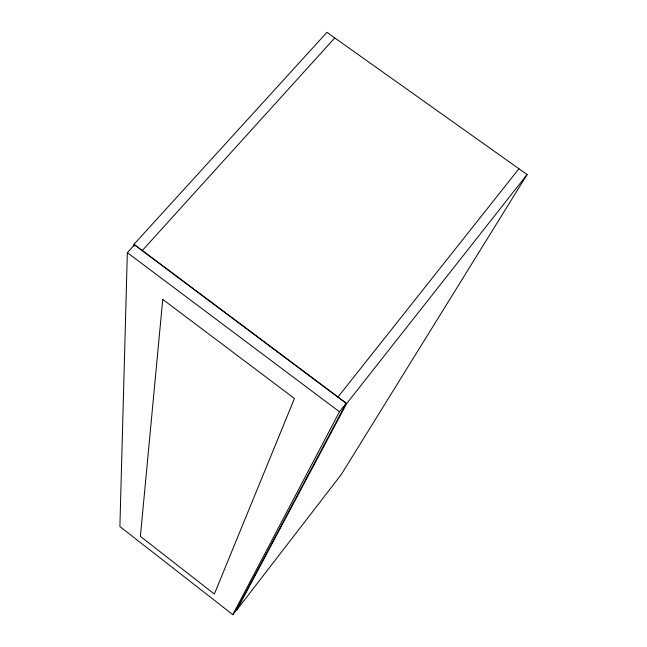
<?xml version="1.0" encoding="UTF-8"?>
<svg xmlns="http://www.w3.org/2000/svg" width="647" height="647" viewBox="0 0 647 647"><rect width="100%" height="100%" fill="white"/><g stroke="black" fill="none" stroke-linecap="round" stroke-linejoin="round"><path stroke-width="0.97" d="M127.346 252.686L119.897 526.537L232.783 614.65L236.503 609.83L346.121 403.324L134.455 244.873L127.346 252.686L339.465 411.775L232.783 614.65M133.929 246.289L134.002 244.275L326.921 32.35L527.103 174.553L341.284 474.486L236.721 610.089L346.711 403.493L527.103 174.553M339.465 411.775L346.121 403.324M338.009 396.983L518.926 168.754M142.324 250.502L334.766 37.922M134.002 244.275L346.711 403.493M162.745 299.399L140.399 536.379L214.351 594.051L294.458 398.479L162.745 299.399"/></g></svg>
